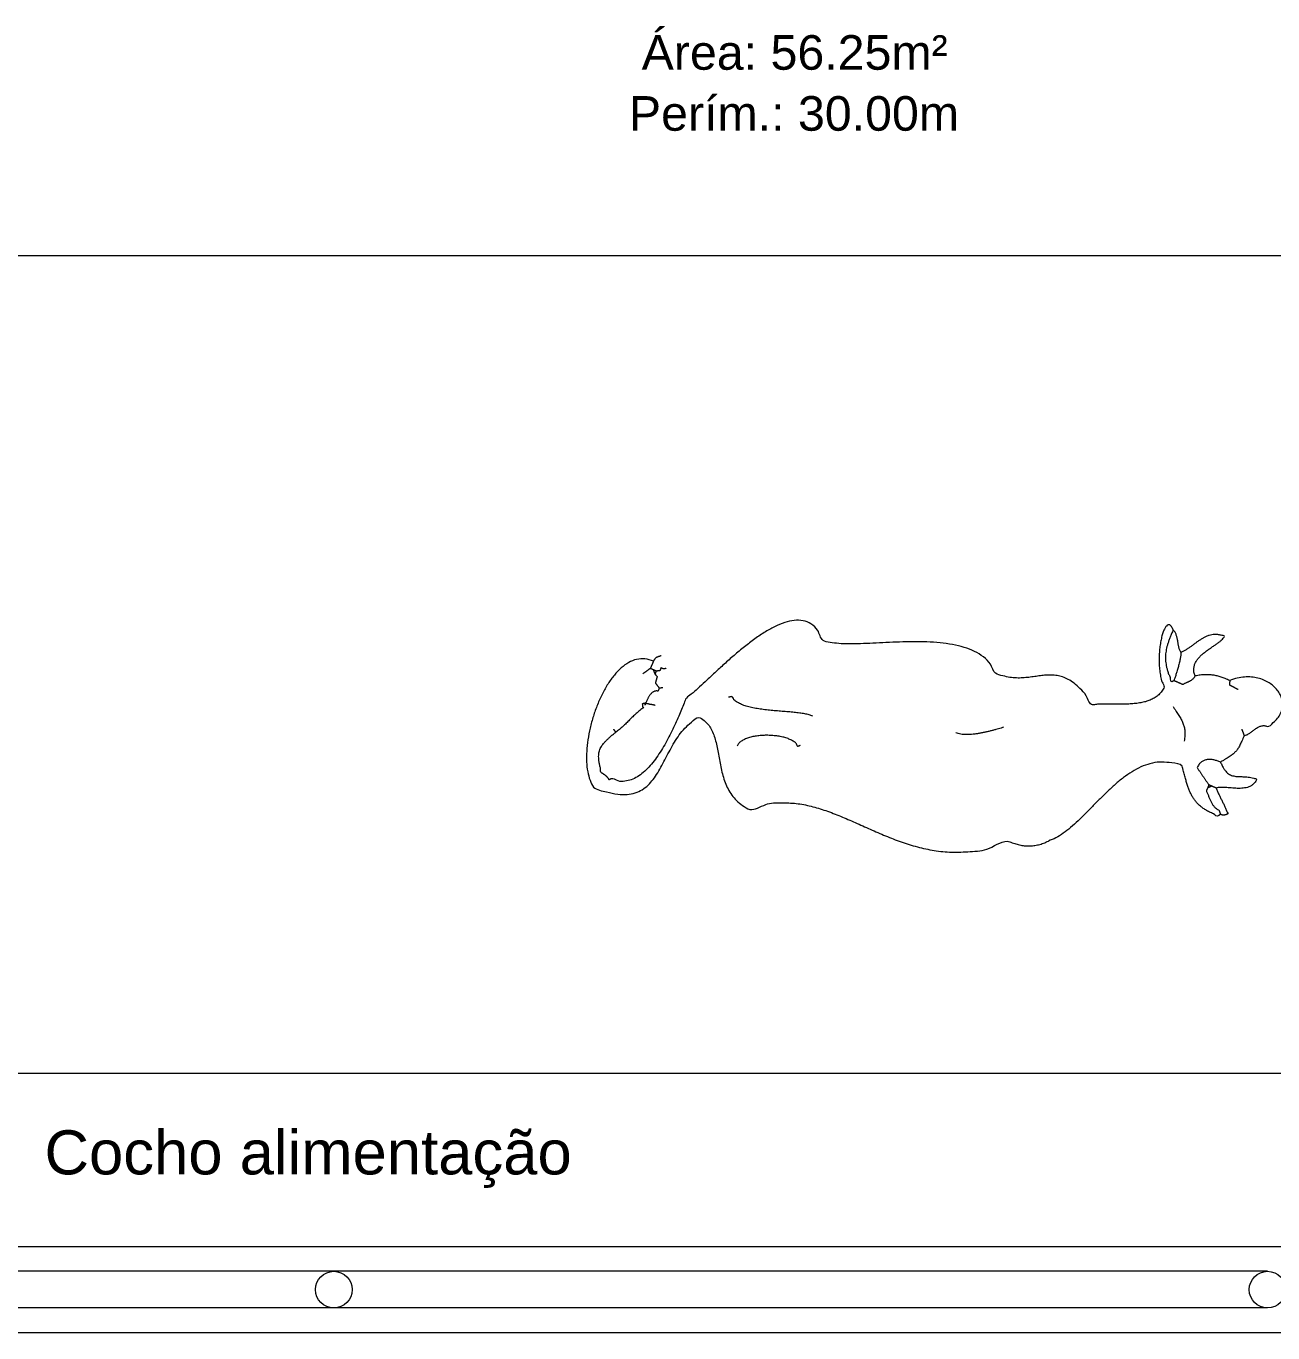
# Model space of a CAD drawing. Header units: metres. Extents: x 147 to 427, y -16 to 162.
# Drawn here: x 288.72 to 292.325, y 109.564 to 113.344 of the extents above; entities that cross this region are included whole.
import ezdxf

# ---------------------------------------------------------------- set-up
doc = ezdxf.new("R2010")
doc.units = ezdxf.units.M
doc.layers.add('1053_ARQ_BASE_MATADOURO_2_dwg', color=7, linetype='Continuous', lineweight=5, true_color=0x767676)
doc.layers.add('1053_ARQ_BASE_MATADOURO_dwg', color=7, linetype='Continuous', lineweight=5, true_color=0x767676)
doc.layers.add('A-COTAS', color=7, linetype='Continuous', lineweight=9)
doc.layers.add('A-PISO', color=7, linetype='Continuous', lineweight=5)
doc.styles.add('Arial_2', font='arial.ttf', dxfattribs={"height": 0.1275})
doc.styles.add('Arial_3', font='arial.ttf', dxfattribs={"height": 0.1})

# ---------------------------------------------------------------- blocks, each defined once
blk = doc.blocks.new('1053_ARQ_BASE_MATADOURO_dwg_arq geral tgov-4039641-TÉRREO 1_20 - Dependente 1')
at = {"layer": 'A-COTAS', "color": 253, "true_color": 0xaaaaaa}
blk.add_line((-12.3579, 29.4947), (5.2571, 29.4947), dxfattribs=at)
blk = doc.blocks.new('1053_ARQ_BASE_MATADOURO_dwg-3625622-TÉRREO 1_20 - Dependente 1')
blk.add_blockref('1053_ARQ_BASE_MATADOURO_dwg_arq geral tgov-4039641-TÉRREO 1_20 - Dependente 1', (130.2098, 83.186))
blk = doc.blocks.new('1053_ARQ_BASE_MATADOURO_2_dwg-3637054-TÉRREO 1_20 - Dependente 1')
at = {"layer": 'A-PISO', "color": 253, "true_color": 0xaaaaaa, "flags": 128}
for points in [[(124.0431, 76.6282), (124.0431, 77.1282), (119.2931, 77.1282)], [(118.3931, 76.6282), (124.0431, 76.6282), (124.0431, 76.3782), (118.6431, 76.3782)], [(123.9181, 76.5562), (118.5181, 76.5562), (113.4431, 76.5562)], [(123.9181, 76.4502), (118.5181, 76.4502), (113.4431, 76.4502)]]:
    blk.add_lwpolyline(points, dxfattribs=at)
at = {"layer": 'A-PISO', "color": 253, "true_color": 0xaaaaaa}
for centre in [(121.2181, 76.5032), (123.9181, 76.5032)]:
    blk.add_circle(centre, 0.053, dxfattribs=at)
for points, knots in [([(123.6451, 78.4115), (123.6437, 78.4147), (123.6414, 78.42), (123.6363, 78.4261), (123.6298, 78.4267), (123.6247, 78.4222), (123.6203, 78.4152), (123.6161, 78.4054), (123.6124, 78.3933), (123.6092, 78.3792), (123.6067, 78.3634), (123.605, 78.3466), (123.6042, 78.3291), (123.6045, 78.3113), (123.6058, 78.2937), (123.609, 78.2768), (123.6115, 78.2608), (123.6226, 78.2467), (123.612, 78.234), (123.604, 78.2238), (123.5933, 78.2157), (123.5815, 78.2093), (123.5685, 78.2046), (123.5547, 78.2011), (123.5401, 78.1988), (123.525, 78.1974), (123.5096, 78.1967), (123.4942, 78.1965), (123.4789, 78.1966), (123.464, 78.1968), (123.4498, 78.197), (123.4362, 78.1966), (123.4241, 78.1967), (123.404, 78.1906), (123.3964, 78.223), (123.3767, 78.2404), (123.3597, 78.2571), (123.3426, 78.2683), (123.326, 78.2758), (123.3096, 78.2798), (123.2933, 78.2812), (123.2772, 78.2807), (123.261, 78.2788), (123.2445, 78.2764), (123.2276, 78.2741), (123.21, 78.2724), (123.1917, 78.2721), (123.1722, 78.2736), (123.1526, 78.2788), (123.126, 78.2835), (123.1196, 78.3145), (123.0962, 78.334), (123.0705, 78.3505), (123.04, 78.3619), (123.0065, 78.3698), (122.9704, 78.3746), (122.9324, 78.3769), (122.8934, 78.3773), (122.854, 78.3764), (122.8151, 78.3747), (122.7774, 78.3729), (122.7417, 78.3713), (122.7089, 78.3708), (122.6792, 78.3714), (122.655, 78.3751), (122.6259, 78.379), (122.6212, 78.4111), (122.5988, 78.4295), (122.5748, 78.4397), (122.5482, 78.44), (122.5205, 78.4334), (122.4915, 78.4209), (122.4617, 78.4038), (122.4314, 78.383), (122.4013, 78.3597), (122.3718, 78.3349), (122.3435, 78.3096), (122.3169, 78.2851), (122.2928, 78.2622), (122.271, 78.2427), (122.2544, 78.2257), (122.2358, 78.2163), (122.2313, 78.198), (122.2232, 78.1811), (122.2151, 78.1613), (122.2057, 78.1403), (122.1954, 78.1183), (122.1841, 78.096), (122.1718, 78.0739), (122.1586, 78.0526), (122.1445, 78.0326), (122.1295, 78.0146), (122.1135, 77.999), (122.0966, 77.9866), (122.0786, 77.9774), (122.0595, 77.9736), (122.0394, 77.9714), (122.0263, 77.9832), (122.0195, 77.9804), (122.0191, 77.9802), (122.0187, 77.98), (122.0183, 77.9799), (122.0179, 77.9797), (122.0175, 77.9795), (122.0172, 77.9793), (122.0168, 77.9792), (122.0164, 77.979), (122.0161, 77.9789), (122.0157, 77.9787), (122.0154, 77.9785), (122.015, 77.9784), (122.0147, 77.9782), (122.0144, 77.9781), (122.0136, 77.9777), (122.0135, 77.9797), (122.0125, 77.9808), (122.0116, 77.9823), (122.0104, 77.9837), (122.0092, 77.9852), (122.0078, 77.9866), (122.0063, 77.988), (122.0048, 77.9894), (122.0032, 77.9907), (122.0016, 77.9919), (122, 77.9931), (121.9983, 77.9942), (121.9967, 77.9953), (121.9951, 77.9962), (121.9936, 77.997), (121.9886, 77.9989), (121.9902, 78.0097), (121.9866, 78.0192), (121.9852, 78.0289), (121.9841, 78.0374), (121.9837, 78.0452), (121.9841, 78.0524), (121.9852, 78.059), (121.9871, 78.0652), (121.9898, 78.0712), (121.9934, 78.077), (121.9978, 78.0828), (122.0031, 78.0887), (122.0093, 78.0949), (122.0164, 78.1015), (122.0245, 78.1086), (122.0302, 78.1135), (122.0332, 78.1161)], [0, 0, 0, 0, 0.010571, 0.017391, 0.022385, 0.028342, 0.036587, 0.047233, 0.060042, 0.074659, 0.090698, 0.107753, 0.125424, 0.143316, 0.161054, 0.178295, 0.194748, 0.21021, 0.224137, 0.237373, 0.250457, 0.263771, 0.277541, 0.291838, 0.306638, 0.321832, 0.337274, 0.352767, 0.368104, 0.383062, 0.397417, 0.410944, 0.423437, 0.434721, 0.46711, 0.494451, 0.517657, 0.537695, 0.55555, 0.572131, 0.588182, 0.6042, 0.620474, 0.637125, 0.654211, 0.671801, 0.690047, 0.709226, 0.729793, 0.752353, 0.782482, 0.8118, 0.842065, 0.874258, 0.908691, 0.945222, 0.983418, 1.02268, 1.062299, 1.101512, 1.139512, 1.175493, 1.208652, 1.238246, 1.263653, 1.284556, 1.317568, 1.344515, 1.369067, 1.39451, 1.422718, 1.454239, 1.488817, 1.525777, 1.564219, 1.60313, 1.641415, 1.677951, 1.711577, 1.741137, 1.765473, 1.783491, 1.799781, 1.81892, 1.840364, 1.863581, 1.88804, 1.913229, 1.938654, 1.96385, 1.988389, 2.01192, 2.034187, 2.055107, 2.074846, 2.093951, 2.113399, 2.134528, 2.134965, 2.135398, 2.135826, 2.13625, 2.136667, 2.13708, 2.137486, 2.137889, 2.138282, 2.138674, 2.139058, 2.139438, 2.139811, 2.140179, 2.140539, 2.140898, 2.142452, 2.144111, 2.145868, 2.147714, 2.149633, 2.151615, 2.153639, 2.155694, 2.157757, 2.159812, 2.16184, 2.163826, 2.165749, 2.167591, 2.169333, 2.170961, 2.182965, 2.193684, 2.203252, 2.211814, 2.219538, 2.226609, 2.233243, 2.239673, 2.246143, 2.252884, 2.260107, 2.267989, 2.276689, 2.286336, 2.297054, 2.308948, 2.308948, 2.308948, 2.308948]), ([(123.6451, 78.4115), (123.6436, 78.4079), (123.6406, 78.401), (123.6365, 78.3908), (123.6328, 78.3812), (123.6297, 78.372), (123.6271, 78.3631), (123.6251, 78.3545), (123.6237, 78.3461), (123.6229, 78.3377), (123.6227, 78.3293), (123.6232, 78.3207), (123.6243, 78.312), (123.6261, 78.3029), (123.6288, 78.2936), (123.6318, 78.2831), (123.6369, 78.2753), (123.6371, 78.2607), (123.6411, 78.2624), (123.6414, 78.2625), (123.6418, 78.2627), (123.6422, 78.2628), (123.6425, 78.263), (123.6429, 78.2631), (123.6433, 78.2633), (123.6437, 78.2634), (123.6441, 78.2636), (123.6445, 78.2637), (123.6449, 78.2639), (123.6453, 78.2641), (123.6457, 78.2642), (123.6461, 78.2644), (123.6465, 78.2645), (123.6468, 78.2647), (123.6469, 78.2647)], [0, 0, 0, 0, 0.0117195, 0.0226729, 0.032948, 0.042629, 0.0518187, 0.0606169, 0.0691427, 0.0775195, 0.0858853, 0.0943764, 0.1031379, 0.1123121, 0.1220337, 0.1324326, 0.1436315, 0.155747, 0.1561034, 0.1564727, 0.1568495, 0.1572393, 0.1576347, 0.1580393, 0.1584495, 0.158869, 0.1592904, 0.1597173, 0.1601479, 0.1605841, 0.1610222, 0.1614621, 0.161902, 0.1623475, 0.1623475, 0.1623475, 0.1623475]), ([(123.6675, 78.3466), (123.6668, 78.3479), (123.6653, 78.3506), (123.6636, 78.3547), (123.6622, 78.3589), (123.6611, 78.3631), (123.6602, 78.3674), (123.6595, 78.3716), (123.6588, 78.3759), (123.6582, 78.3802), (123.6575, 78.3844), (123.6566, 78.3886), (123.6556, 78.3927), (123.6543, 78.3967), (123.6527, 78.4007), (123.6507, 78.4045), (123.6482, 78.4082), (123.6462, 78.4104), (123.6451, 78.4115)], [0, 0, 0, 0, 0.00454523, 0.0089928, 0.01338563, 0.01775066, 0.02210137, 0.02644314, 0.03077251, 0.03508499, 0.03937227, 0.04363078, 0.04786344, 0.0520829, 0.05631649, 0.06060731, 0.06501681, 0.06962195, 0.06962195, 0.06962195, 0.06962195]), ([(123.7084, 78.2784), (123.7072, 78.2819), (123.7049, 78.2887), (123.7044, 78.2991), (123.7061, 78.3088), (123.7098, 78.3177), (123.7151, 78.326), (123.7217, 78.3336), (123.7292, 78.3408), (123.7374, 78.3476), (123.7461, 78.354), (123.7548, 78.36), (123.7633, 78.3658), (123.7714, 78.3714), (123.7787, 78.3767), (123.7852, 78.382), (123.7895, 78.3869), (123.7963, 78.3948), (123.7826, 78.3959), (123.7748, 78.3983), (123.7655, 78.3986), (123.757, 78.3977), (123.7488, 78.3956), (123.7409, 78.3926), (123.7332, 78.3888), (123.7257, 78.3844), (123.7184, 78.3795), (123.7112, 78.3744), (123.7041, 78.3691), (123.697, 78.3638), (123.6898, 78.3588), (123.6825, 78.3541), (123.6752, 78.3499), (123.67, 78.3477), (123.6675, 78.3466)], [0, 0, 0, 0, 0.011231, 0.0213345, 0.0308988, 0.0403986, 0.0501251, 0.0602117, 0.0706467, 0.0813397, 0.0921256, 0.1028194, 0.1132093, 0.1230803, 0.1322112, 0.1404225, 0.1475837, 0.1537046, 0.1639829, 0.1733994, 0.1822451, 0.1907688, 0.1991799, 0.2076115, 0.2161478, 0.2248129, 0.2336041, 0.2424777, 0.251381, 0.2602504, 0.2690294, 0.2776637, 0.286126, 0.2944156, 0.2944156, 0.2944156, 0.2944156]), ([(122.1425, 78.3212), (122.1343, 78.324), (122.1184, 78.3294), (122.0931, 78.3272), (122.0697, 78.3177), (122.0481, 78.3018), (122.0282, 78.2808), (122.01, 78.2554), (121.9939, 78.2266), (121.9798, 78.1951), (121.9681, 78.162), (121.9588, 78.128), (121.9523, 78.0942), (121.9488, 78.0613), (121.9483, 78.0304), (121.9511, 78.002), (121.9579, 77.9779), (121.9698, 77.9489), (122.0056, 77.9445), (122.0368, 77.9353), (122.0653, 77.9344), (122.0895, 77.9389), (122.11, 77.9485), (122.1273, 77.9623), (122.1421, 77.9792), (122.1551, 77.9985), (122.167, 78.0195), (122.1785, 78.0416), (122.1902, 78.0641), (122.2027, 78.0865), (122.2166, 78.1076), (122.2327, 78.1281), (122.2515, 78.1429), (122.2711, 78.1642), (122.289, 78.1494), (122.3009, 78.1385), (122.3101, 78.124), (122.317, 78.1079), (122.3224, 78.0902), (122.3266, 78.0713), (122.3302, 78.0515), (122.3338, 78.0311), (122.3378, 78.0105), (122.3428, 77.9901), (122.3491, 77.9702), (122.3575, 77.9511), (122.3683, 77.9333), (122.3823, 77.9169), (122.3999, 77.9037), (122.4278, 77.8838), (122.4657, 77.9112), (122.511, 77.9117), (122.5553, 77.9107), (122.5985, 77.902), (122.6411, 77.8891), (122.6836, 77.8726), (122.7261, 77.854), (122.7693, 77.8345), (122.8133, 77.8154), (122.8585, 77.7978), (122.9054, 77.7831), (122.9542, 77.7726), (123.0053, 77.7671), (123.0591, 77.7706), (123.1156, 77.7731), (123.1559, 77.8073), (123.1796, 77.7958), (123.1867, 77.7934), (123.1937, 77.7912), (123.2007, 77.7894), (123.2076, 77.788), (123.2145, 77.7871), (123.2214, 77.7865), (123.2283, 77.7864), (123.2352, 77.7867), (123.2421, 77.7874), (123.249, 77.7885), (123.256, 77.7901), (123.263, 77.7921), (123.2702, 77.7946), (123.2774, 77.7975), (123.2821, 77.7997), (123.2845, 77.8008)], [0, 0, 0, 0, 0.025699, 0.049728, 0.07429, 0.10075, 0.129617, 0.160848, 0.194061, 0.228689, 0.264061, 0.299459, 0.334136, 0.367371, 0.398482, 0.426901, 0.452272, 0.474673, 0.514601, 0.547499, 0.57497, 0.598786, 0.62075, 0.642358, 0.664566, 0.687782, 0.71202, 0.737049, 0.762543, 0.788164, 0.813673, 0.839001, 0.86438, 0.890422, 0.90764, 0.924078, 0.940734, 0.958191, 0.97666, 0.996106, 1.016342, 1.037112, 1.05814, 1.079183, 1.100079, 1.120793, 1.141489, 1.162566, 1.184704, 1.208798, 1.256755, 1.301685, 1.345355, 1.389026, 1.433445, 1.478912, 1.525429, 1.572822, 1.62087, 1.669398, 1.71839, 1.768076, 1.819015, 1.87216, 1.928838, 1.990677, 1.998433, 2.005974, 2.013321, 2.020506, 2.027557, 2.034511, 2.041399, 2.048262, 2.055135, 2.062058, 2.069072, 2.076212, 2.083517, 2.091025, 2.098768, 2.106779, 2.106779, 2.106779, 2.106779]), ([(122.1425, 78.3212), (122.1423, 78.3208), (122.1419, 78.3199), (122.1413, 78.3185), (122.1407, 78.3171), (122.1401, 78.3158), (122.1395, 78.3144), (122.1389, 78.3131), (122.1384, 78.3118), (122.1378, 78.3104), (122.1372, 78.3091), (122.1366, 78.3078), (122.1361, 78.3064), (122.1355, 78.3051), (122.1349, 78.3038), (122.1343, 78.3025), (122.1338, 78.3012), (122.1334, 78.3003), (122.1332, 78.2998)], [0, 0, 0, 0, 0.00149625, 0.00298463, 0.00446644, 0.005943, 0.00741169, 0.00887644, 0.01033594, 0.01179281, 0.01324312, 0.01469081, 0.01613456, 0.01757831, 0.01901681, 0.02045794, 0.02189512, 0.02333625, 0.02333625, 0.02333625, 0.02333625]), ([(122.1645, 78.3368), (122.1638, 78.3365), (122.1625, 78.336), (122.1606, 78.3353), (122.1588, 78.3347), (122.1571, 78.3341), (122.1555, 78.3335), (122.154, 78.3329), (122.1525, 78.3322), (122.1511, 78.3315), (122.1499, 78.3308), (122.1486, 78.3299), (122.1475, 78.3289), (122.1463, 78.3277), (122.1453, 78.3264), (122.1443, 78.3249), (122.1433, 78.3231), (122.1428, 78.3219), (122.1425, 78.3212)], [0, 0, 0, 0, 0.00214026, 0.00415857, 0.0060632, 0.00786836, 0.00958192, 0.01122185, 0.01279754, 0.01433271, 0.01583711, 0.01734321, 0.01887301, 0.02046357, 0.02214113, 0.02394277, 0.02590018, 0.02804716, 0.02804716, 0.02804716, 0.02804716]), ([(123.6675, 78.3466), (123.6675, 78.3455), (123.6676, 78.3429), (123.6672, 78.3389), (123.6666, 78.3342), (123.6657, 78.3291), (123.6646, 78.3236), (123.6633, 78.3178), (123.6618, 78.3118), (123.6602, 78.3057), (123.6586, 78.2996), (123.6568, 78.2936), (123.6551, 78.2878), (123.6533, 78.2823), (123.6516, 78.2771), (123.65, 78.2725), (123.6484, 78.2684), (123.6474, 78.2659), (123.6469, 78.2647)], [0, 0, 0, 0, 0.0034375, 0.00755779, 0.01228002, 0.01751275, 0.02316588, 0.02913778, 0.03533449, 0.04165586, 0.04800577, 0.05427946, 0.06038067, 0.06620786, 0.07166462, 0.07664712, 0.08105968, 0.08479972, 0.08479972, 0.08479972, 0.08479972]), ([(122.1332, 78.2998), (122.1327, 78.2995), (122.1318, 78.2989), (122.1304, 78.2979), (122.1291, 78.2969), (122.1277, 78.296), (122.1263, 78.295), (122.1249, 78.294), (122.1236, 78.293), (122.1222, 78.2921), (122.1208, 78.2911), (122.1194, 78.2901), (122.1181, 78.2892), (122.1167, 78.2882), (122.1153, 78.2872), (122.1139, 78.2862), (122.1126, 78.2853), (122.1117, 78.2846), (122.1112, 78.2843)], [0, 0, 0, 0, 0.00168214, 0.00336428, 0.00504643, 0.00673062, 0.00841276, 0.0100949, 0.01177704, 0.0134646, 0.01514674, 0.01682888, 0.01851102, 0.02019522, 0.02187736, 0.0235595, 0.02524164, 0.0269292, 0.0269292, 0.0269292, 0.0269292]), ([(122.1418, 78.2961), (122.1416, 78.2962), (122.1412, 78.2964), (122.1406, 78.2966), (122.1401, 78.2969), (122.1395, 78.2971), (122.139, 78.2973), (122.1384, 78.2976), (122.1379, 78.2978), (122.1374, 78.298), (122.1368, 78.2983), (122.1363, 78.2985), (122.1358, 78.2987), (122.1353, 78.2989), (122.1347, 78.2992), (122.1342, 78.2994), (122.1337, 78.2996), (122.1334, 78.2998), (122.1332, 78.2998)], [0, 0, 0, 0, 0.0006195, 0.00123375, 0.001840125, 0.002442562, 0.003035812, 0.003625125, 0.0042105, 0.004791937, 0.0053655, 0.005939063, 0.006507375, 0.007077, 0.007641375, 0.008207062, 0.008770125, 0.0093345, 0.0093345, 0.0093345, 0.0093345]), ([(122.1503, 78.2924), (122.1501, 78.2925), (122.1498, 78.2927), (122.1492, 78.2929), (122.1486, 78.2931), (122.1481, 78.2934), (122.1475, 78.2936), (122.147, 78.2939), (122.1465, 78.2941), (122.1459, 78.2943), (122.1454, 78.2945), (122.1449, 78.2948), (122.1443, 78.295), (122.1438, 78.2952), (122.1433, 78.2954), (122.1428, 78.2957), (122.1423, 78.2959), (122.1419, 78.296), (122.1418, 78.2961)], [0, 0, 0, 0, 0.0006195, 0.00123375, 0.001840125, 0.002442562, 0.003035812, 0.003625125, 0.0042105, 0.004791937, 0.0053655, 0.005939063, 0.006507375, 0.007077, 0.007641375, 0.008207062, 0.008770125, 0.0093345, 0.0093345, 0.0093345, 0.0093345]), ([(122.1418, 78.2961), (122.1418, 78.2959), (122.142, 78.2953), (122.1423, 78.2945), (122.1426, 78.2938), (122.1429, 78.293), (122.1431, 78.2922), (122.1434, 78.2914), (122.1437, 78.2907), (122.144, 78.2899), (122.1443, 78.2892), (122.1446, 78.2884), (122.1449, 78.2876), (122.1453, 78.2869), (122.1456, 78.2861), (122.1459, 78.2854), (122.1463, 78.2846), (122.1465, 78.2841), (122.1466, 78.2838)], [0, 0, 0, 0, 0.00083803, 0.00167131, 0.00250058, 0.00332608, 0.00414852, 0.00496722, 0.00578676, 0.00660349, 0.00742021, 0.00823975, 0.00905845, 0.00988089, 0.01070639, 0.01153567, 0.01236894, 0.01320697, 0.01320697, 0.01320697, 0.01320697]), ([(122.1503, 78.2924), (122.1502, 78.2922), (122.1501, 78.2918), (122.1498, 78.2913), (122.1496, 78.2907), (122.1494, 78.2902), (122.1491, 78.2896), (122.1489, 78.2891), (122.1486, 78.2885), (122.1484, 78.288), (122.1482, 78.2875), (122.148, 78.287), (122.1477, 78.2864), (122.1475, 78.2859), (122.1473, 78.2854), (122.1471, 78.2849), (122.1468, 78.2844), (122.1467, 78.284), (122.1466, 78.2838)], [0, 0, 0, 0, 0.000619501, 0.00123375, 0.001840125, 0.002442563, 0.003035813, 0.003625125, 0.004210501, 0.004791938, 0.0053655, 0.005939063, 0.006507376, 0.007077, 0.007641376, 0.008207062, 0.008770125, 0.0093345, 0.0093345, 0.0093345, 0.0093345]), ([(122.1466, 78.2838), (122.1467, 78.2837), (122.147, 78.2833), (122.1474, 78.2828), (122.1478, 78.2823), (122.1482, 78.2819), (122.1486, 78.2814), (122.149, 78.2809), (122.1494, 78.2804), (122.1498, 78.28), (122.1502, 78.2795), (122.1507, 78.279), (122.1511, 78.2786), (122.1515, 78.2781), (122.1519, 78.2777), (122.1523, 78.2772), (122.1527, 78.2767), (122.1534, 78.2762), (122.1527, 78.2751), (122.1525, 78.274), (122.1521, 78.2729), (122.1517, 78.2717), (122.1514, 78.2706), (122.151, 78.2695), (122.1507, 78.2683), (122.1503, 78.2672), (122.15, 78.2661), (122.1497, 78.2649), (122.1494, 78.2638), (122.149, 78.2627), (122.1487, 78.2616), (122.1484, 78.2605), (122.1482, 78.2594), (122.1476, 78.2582), (122.1486, 78.2573), (122.1492, 78.2563), (122.1499, 78.2554), (122.1506, 78.2544), (122.1513, 78.2535), (122.1519, 78.2525), (122.1526, 78.2516), (122.1533, 78.2506), (122.154, 78.2497), (122.1548, 78.2488), (122.1555, 78.2478), (122.1562, 78.2469), (122.1569, 78.246), (122.1577, 78.245), (122.1584, 78.2441), (122.1589, 78.2435), (122.1591, 78.2432)], [0, 0, 0, 0, 0.00064138, 0.00127964, 0.00191545, 0.00254823, 0.00317805, 0.00380553, 0.00443071, 0.00505121, 0.00567245, 0.00629314, 0.00691219, 0.00753069, 0.00814757, 0.00876445, 0.00938027, 0.00999356, 0.01118543, 0.0123799, 0.01357191, 0.01476377, 0.01595244, 0.01714096, 0.01832616, 0.01951005, 0.02068707, 0.0218618, 0.023032, 0.02420011, 0.02536021, 0.02651586, 0.02766622, 0.0288107, 0.02998827, 0.03116196, 0.03233379, 0.03350247, 0.03467096, 0.03583746, 0.03700537, 0.03817359, 0.03934249, 0.04051482, 0.04168918, 0.04286762, 0.04405045, 0.04523851, 0.04643111, 0.04762896, 0.04762896, 0.04762896, 0.04762896]), ([(122.1789, 78.3004), (122.1785, 78.3002), (122.1778, 78.3), (122.1768, 78.2996), (122.176, 78.2993), (122.1752, 78.299), (122.1745, 78.2989), (122.1738, 78.2987), (122.1731, 78.2987), (122.1724, 78.2987), (122.1717, 78.2988), (122.1709, 78.299), (122.1701, 78.2993), (122.1692, 78.2996), (122.1681, 78.3), (122.1669, 78.3005), (122.1657, 78.3008), (122.1642, 78.3022), (122.1639, 78.3011), (122.1637, 78.3006), (122.1634, 78.3), (122.1632, 78.2994), (122.1629, 78.2989), (122.1627, 78.2984), (122.1625, 78.2978), (122.1622, 78.2973), (122.162, 78.2968), (122.1618, 78.2962), (122.1616, 78.2957), (122.1613, 78.2952), (122.1611, 78.2947), (122.1609, 78.2941), (122.1606, 78.2937), (122.1605, 78.293), (122.1598, 78.2931), (122.1592, 78.293), (122.1585, 78.2929), (122.1579, 78.2929), (122.1572, 78.2928), (122.1566, 78.2928), (122.156, 78.2927), (122.1553, 78.2926), (122.1547, 78.2926), (122.1541, 78.2926), (122.1534, 78.2925), (122.1528, 78.2925), (122.1522, 78.2925), (122.1516, 78.2924), (122.1509, 78.2924), (122.1505, 78.2924), (122.1503, 78.2924)], [0, 0, 0, 0, 0.00116195, 0.00219032, 0.00310128, 0.00392015, 0.00466254, 0.00535935, 0.00603265, 0.0067134, 0.00742446, 0.00820211, 0.00906542, 0.01004318, 0.01115435, 0.01242373, 0.01386882, 0.01551469, 0.01613419, 0.01674844, 0.01735482, 0.01795725, 0.0185505, 0.01913982, 0.01972519, 0.02030663, 0.02088019, 0.02145375, 0.02202207, 0.02259169, 0.02315607, 0.02372175, 0.02428482, 0.02484919, 0.02548902, 0.02613229, 0.02677493, 0.0274182, 0.02805958, 0.02870033, 0.02933921, 0.02997747, 0.03060857, 0.03124256, 0.03187415, 0.03250338, 0.03312971, 0.03375319, 0.03437333, 0.03499183, 0.03499183, 0.03499183, 0.03499183]), ([(123.7084, 78.2784), (123.708, 78.2775), (123.7072, 78.2758), (123.7057, 78.2735), (123.704, 78.2713), (123.7021, 78.2694), (123.7001, 78.2676), (123.6979, 78.266), (123.6956, 78.2645), (123.6932, 78.2631), (123.6908, 78.2619), (123.6882, 78.2606), (123.6856, 78.2595), (123.683, 78.2583), (123.6804, 78.2572), (123.6778, 78.256), (123.6752, 78.2551), (123.6729, 78.253), (123.671, 78.2544), (123.6694, 78.2549), (123.6678, 78.2557), (123.6662, 78.2564), (123.6646, 78.2571), (123.663, 78.2577), (123.6614, 78.2584), (123.6598, 78.2591), (123.6581, 78.2598), (123.6565, 78.2605), (123.6549, 78.2612), (123.6533, 78.2619), (123.6517, 78.2626), (123.6501, 78.2633), (123.6485, 78.264), (123.6474, 78.2645), (123.6469, 78.2647)], [0, 0, 0, 0, 0.00287585, 0.0056514, 0.00836777, 0.01105314, 0.01373904, 0.01643754, 0.01916298, 0.02191665, 0.02470851, 0.02752614, 0.03036956, 0.03322814, 0.03609938, 0.03896841, 0.04183289, 0.04467968, 0.04643187, 0.04818012, 0.0499323, 0.05168055, 0.05343274, 0.05518099, 0.05693318, 0.05868143, 0.06043362, 0.06218186, 0.06393405, 0.0656823, 0.06743449, 0.06918274, 0.07093493, 0.07268318, 0.07268318, 0.07268318, 0.07268318]), ([(123.8087, 78.2651), (123.8065, 78.266), (123.8022, 78.2679), (123.7959, 78.2705), (123.7898, 78.2728), (123.7839, 78.2749), (123.7781, 78.2767), (123.7725, 78.2783), (123.7668, 78.2796), (123.7612, 78.2806), (123.7554, 78.2813), (123.7495, 78.2818), (123.7435, 78.2819), (123.7371, 78.2818), (123.7305, 78.2814), (123.7235, 78.2807), (123.7161, 78.2797), (123.711, 78.2788), (123.7084, 78.2784)], [0, 0, 0, 0, 0.0072307, 0.0140717, 0.0205824, 0.0268134, 0.0328275, 0.0386801, 0.0444359, 0.0501615, 0.0559287, 0.0618015, 0.0678547, 0.0741541, 0.0807752, 0.0877785, 0.0952361, 0.1032069, 0.1032069, 0.1032069, 0.1032069]), ([(122.1591, 78.2432), (122.1591, 78.243), (122.1589, 78.2426), (122.1586, 78.242), (122.1584, 78.2415), (122.1582, 78.2409), (122.1579, 78.2404), (122.1577, 78.2398), (122.1575, 78.2393), (122.1572, 78.2388), (122.157, 78.2382), (122.1568, 78.2377), (122.1565, 78.2372), (122.1563, 78.2367), (122.1561, 78.2362), (122.1559, 78.2356), (122.1556, 78.2351), (122.1551, 78.2336), (122.1517, 78.2355), (122.1487, 78.2347), (122.1455, 78.2341), (122.1427, 78.2328), (122.14, 78.2312), (122.1375, 78.2292), (122.1351, 78.2269), (122.133, 78.2243), (122.1309, 78.2215), (122.1291, 78.2185), (122.1273, 78.2155), (122.1257, 78.2123), (122.1241, 78.2091), (122.1227, 78.206), (122.1213, 78.2029), (122.1204, 78.2008), (122.12, 78.1998)], [0, 0, 0, 0, 0.0006195, 0.00123375, 0.00184012, 0.00244256, 0.00303581, 0.00362513, 0.0042105, 0.00479194, 0.0053655, 0.00593906, 0.00650738, 0.007077, 0.00764138, 0.00820706, 0.00877013, 0.0093345, 0.01284917, 0.01613899, 0.01929714, 0.02240964, 0.02553667, 0.02872698, 0.03199974, 0.03536451, 0.03880992, 0.04232234, 0.04587616, 0.04944634, 0.05299456, 0.05648787, 0.05988732, 0.06315676, 0.06315676, 0.06315676, 0.06315676]), ([(122.1696, 78.2437), (122.1693, 78.2437), (122.1689, 78.2437), (122.1682, 78.2437), (122.1675, 78.2436), (122.1668, 78.2436), (122.1662, 78.2435), (122.1655, 78.2435), (122.1648, 78.2434), (122.1642, 78.2434), (122.1635, 78.2434), (122.1629, 78.2433), (122.1623, 78.2433), (122.1616, 78.2432), (122.161, 78.2432), (122.1604, 78.2432), (122.1598, 78.2432), (122.1593, 78.2432), (122.1591, 78.2432)], [0, 0, 0, 0, 0.00069321, 0.00138173, 0.00206264, 0.00274065, 0.00340868, 0.00407262, 0.00473125, 0.00538577, 0.0060297, 0.00667303, 0.0073093, 0.00794441, 0.00857192, 0.00919778, 0.00981792, 0.01043761, 0.01043761, 0.01043761, 0.01043761]), ([(123.8087, 78.2651), (123.8087, 78.2648), (123.8087, 78.2643), (123.8086, 78.2635), (123.8086, 78.2627), (123.8085, 78.2619), (123.8085, 78.2611), (123.8084, 78.2603), (123.8084, 78.2595), (123.8084, 78.2587), (123.8084, 78.2579), (123.8084, 78.2571), (123.8084, 78.2563), (123.8084, 78.2556), (123.8084, 78.2548), (123.8084, 78.254), (123.8084, 78.2533), (123.8082, 78.2521), (123.81, 78.2517), (123.8113, 78.2508), (123.8129, 78.25), (123.8144, 78.2491), (123.8159, 78.2483), (123.8174, 78.2475), (123.8189, 78.2467), (123.8205, 78.2459), (123.822, 78.245), (123.8235, 78.2442), (123.8251, 78.2434), (123.8266, 78.2426), (123.8282, 78.2418), (123.8297, 78.241), (123.8313, 78.2402), (123.8323, 78.2396), (123.8328, 78.2393)], [0, 0, 0, 0, 0.00079316, 0.00158557, 0.00238096, 0.00317701, 0.0039732, 0.00476927, 0.00556433, 0.00635692, 0.0071488, 0.0079361, 0.00872198, 0.00950217, 0.01027926, 0.01104966, 0.01181526, 0.01257291, 0.01427221, 0.0159811, 0.01769456, 0.01941496, 0.02113904, 0.02287026, 0.02460387, 0.02634336, 0.02808416, 0.02982977, 0.03157781, 0.03332816, 0.03507983, 0.03683392, 0.03858671, 0.04034323, 0.04034323, 0.04034323, 0.04034323]), ([(123.8505, 78.1056), (123.8519, 78.106), (123.8547, 78.1066), (123.8588, 78.1084), (123.8628, 78.1105), (123.8667, 78.1131), (123.8707, 78.1159), (123.8746, 78.1189), (123.8785, 78.1218), (123.8824, 78.1247), (123.8864, 78.1275), (123.8905, 78.1299), (123.8947, 78.132), (123.899, 78.1335), (123.9034, 78.1345), (123.908, 78.1346), (123.9128, 78.1341), (123.9224, 78.1291), (123.9341, 78.1442), (123.9473, 78.1546), (123.9562, 78.1687), (123.9611, 78.1828), (123.9623, 78.1973), (123.96, 78.2114), (123.9546, 78.225), (123.9463, 78.2376), (123.9355, 78.249), (123.9223, 78.2589), (123.9071, 78.2668), (123.89, 78.2725), (123.8712, 78.2755), (123.8511, 78.2756), (123.8299, 78.2724), (123.816, 78.2676), (123.8087, 78.2651)], [0, 0, 0, 0, 0.0043035, 0.008717, 0.0132734, 0.0179821, 0.0228081, 0.0277167, 0.0326558, 0.0375776, 0.0424287, 0.0471823, 0.0518194, 0.0563579, 0.0608465, 0.0653953, 0.0701541, 0.0753188, 0.0957175, 0.1135074, 0.1293936, 0.1440861, 0.1582275, 0.1723348, 0.1867646, 0.2017346, 0.21736, 0.2336971, 0.2507931, 0.2687054, 0.287546, 0.3074743, 0.3287353, 0.3516369, 0.3516369, 0.3516369, 0.3516369]), ([(122.6032, 78.1619), (122.5996, 78.1632), (122.592, 78.1661), (122.5792, 78.1688), (122.5647, 78.1711), (122.5489, 78.1729), (122.532, 78.1745), (122.5143, 78.1759), (122.4962, 78.1774), (122.4781, 78.1791), (122.4601, 78.1811), (122.4427, 78.1836), (122.4262, 78.1867), (122.4109, 78.1907), (122.397, 78.1954), (122.3852, 78.2022), (122.3741, 78.2071), (122.3715, 78.2194), (122.3674, 78.2183), (122.3668, 78.2182), (122.3663, 78.2181), (122.3658, 78.218), (122.3653, 78.2179), (122.3647, 78.2178), (122.3642, 78.2177), (122.3637, 78.2176), (122.3632, 78.2175), (122.3627, 78.2174), (122.3621, 78.2173), (122.3616, 78.2172), (122.3611, 78.2172), (122.3606, 78.2171), (122.3601, 78.217), (122.3598, 78.217), (122.3596, 78.217)], [0, 0, 0, 0, 0.0113432, 0.0244627, 0.0391702, 0.0552099, 0.0722892, 0.0901066, 0.1083461, 0.1266969, 0.1448451, 0.1625035, 0.1793911, 0.1952726, 0.2099632, 0.2233896, 0.2356395, 0.2470831, 0.2476195, 0.248156, 0.2486917, 0.2492281, 0.2497623, 0.2502957, 0.2508269, 0.2513606, 0.2518866, 0.2524119, 0.2529343, 0.2534538, 0.2539698, 0.2544824, 0.2549909, 0.2555007, 0.2555007, 0.2555007, 0.2555007]), ([(122.1144, 78.187), (122.1125, 78.1856), (122.1086, 78.183), (122.103, 78.1787), (122.0976, 78.1743), (122.0924, 78.1698), (122.0874, 78.1652), (122.0825, 78.1604), (122.0777, 78.1557), (122.073, 78.1509), (122.0683, 78.1462), (122.0636, 78.1415), (122.0588, 78.1369), (122.054, 78.1324), (122.0491, 78.128), (122.044, 78.1238), (122.0387, 78.1198), (122.035, 78.1173), (122.0332, 78.1161)], [0, 0, 0, 0, 0.0071171, 0.014136, 0.021075, 0.0279528, 0.0347765, 0.0415599, 0.048304, 0.0550163, 0.0616938, 0.0683465, 0.074972, 0.0815793, 0.0881712, 0.0947661, 0.1013758, 0.1080243, 0.1080243, 0.1080243, 0.1080243]), ([(122.12, 78.1998), (122.1198, 78.1998), (122.1194, 78.1997), (122.1188, 78.1995), (122.1182, 78.1994), (122.1176, 78.1992), (122.117, 78.1991), (122.1164, 78.1989), (122.1157, 78.1988), (122.1151, 78.1987), (122.1145, 78.1985), (122.1139, 78.1984), (122.1133, 78.1982), (122.1127, 78.1981), (122.1121, 78.1979), (122.1115, 78.1978), (122.1109, 78.1976), (122.1098, 78.1976), (122.1104, 78.1959), (122.1102, 78.1947), (122.1103, 78.1935), (122.1103, 78.1925), (122.1103, 78.1916), (122.1104, 78.1909), (122.1105, 78.1902), (122.1107, 78.1897), (122.1109, 78.1892), (122.1112, 78.1888), (122.1115, 78.1885), (122.112, 78.1882), (122.1125, 78.1879), (122.113, 78.1876), (122.1137, 78.1873), (122.1142, 78.1871), (122.1144, 78.187)], [0, 0, 0, 0, 0.00062449, 0.00124898, 0.00187346, 0.00250032, 0.00312481, 0.00374929, 0.00437378, 0.00500064, 0.00562512, 0.00624961, 0.0068741, 0.00750096, 0.00812544, 0.00874993, 0.00937442, 0.01000127, 0.0115267, 0.01286528, 0.01403136, 0.01504146, 0.01591019, 0.01665694, 0.01729952, 0.01786156, 0.01836909, 0.01884967, 0.01933421, 0.01984992, 0.0204202, 0.02105921, 0.02178514, 0.02260545, 0.02260545, 0.02260545, 0.02260545]), ([(122.1177, 78.1946), (122.1177, 78.1946), (122.1178, 78.1947), (122.1178, 78.1947), (122.1178, 78.1948), (122.1179, 78.1949), (122.1179, 78.195), (122.118, 78.1951), (122.1181, 78.1953), (122.1181, 78.1955), (122.1181, 78.1955)], [0.001000124, 0.001000124, 0.001000124, 0.001000124, 0.001015873, 0.001063123, 0.001141874, 0.001250811, 0.001392561, 0.001563185, 0.001767936, 0.002000247, 0.002000247, 0.002000247, 0.002000247]), ([(122.1181, 78.1955), (122.1181, 78.1955), (122.1181, 78.1953), (122.118, 78.1951), (122.1179, 78.195), (122.1179, 78.1949), (122.1178, 78.1948), (122.1178, 78.1947), (122.1178, 78.1947), (122.1177, 78.1946), (122.1177, 78.1946)], [0, 0, 0, 0, 0.000232312, 0.000437062, 0.000607686, 0.000749436, 0.000858374, 0.000937124, 0.000984374, 0.001000124, 0.001000124, 0.001000124, 0.001000124]), ([(122.1181, 78.1955), (122.1182, 78.1956), (122.1182, 78.1958), (122.1184, 78.196), (122.1185, 78.1963), (122.1186, 78.1965), (122.1187, 78.1968), (122.1188, 78.197), (122.1189, 78.1973), (122.119, 78.1976), (122.1191, 78.1978), (122.1193, 78.1981), (122.1194, 78.1984), (122.1195, 78.1987), (122.1196, 78.199), (122.1198, 78.1992), (122.1199, 78.1995), (122.12, 78.1997), (122.12, 78.1998)], [0, 0, 0, 0, 0.000255939, 0.000515813, 0.000783563, 0.001057877, 0.001338751, 0.001624876, 0.00191625, 0.002208938, 0.002509501, 0.002811376, 0.003117189, 0.003424314, 0.003735376, 0.004045127, 0.004356189, 0.004667251, 0.004667251, 0.004667251, 0.004667251]), ([(122.12, 78.1998), (122.12, 78.1997), (122.1199, 78.1995), (122.1198, 78.1992), (122.1196, 78.199), (122.1195, 78.1987), (122.1194, 78.1984), (122.1193, 78.1981), (122.1191, 78.1978), (122.119, 78.1976), (122.1189, 78.1973), (122.1188, 78.197), (122.1187, 78.1968), (122.1186, 78.1965), (122.1185, 78.1963), (122.1184, 78.196), (122.1182, 78.1958), (122.1182, 78.1956), (122.1181, 78.1955)], [0, 0, 0, 0, 0.000311062, 0.000622124, 0.000931875, 0.001242937, 0.001550062, 0.001855874, 0.00215775, 0.002458312, 0.002751, 0.003042375, 0.003328499, 0.003609374, 0.003883687, 0.004151438, 0.004411312, 0.004667251, 0.004667251, 0.004667251, 0.004667251]), ([(122.1474, 78.1927), (122.1469, 78.1929), (122.1459, 78.1933), (122.1443, 78.1938), (122.1428, 78.1942), (122.1413, 78.1946), (122.1399, 78.1949), (122.1384, 78.1951), (122.1369, 78.1953), (122.1353, 78.1955), (122.1337, 78.1958), (122.132, 78.1961), (122.1303, 78.1964), (122.1285, 78.1969), (122.1265, 78.1974), (122.1245, 78.1981), (122.1223, 78.1989), (122.1208, 78.1995), (122.12, 78.1998)], [0, 0, 0, 0, 0.00169772, 0.00331404, 0.00486952, 0.00639013, 0.00789061, 0.00939662, 0.0109203, 0.01248356, 0.0140953, 0.01577935, 0.01755012, 0.01942984, 0.02143357, 0.02358884, 0.02591343, 0.02843524, 0.02843524, 0.02843524, 0.02843524]), ([(123.6449, 78.1896), (123.6464, 78.1872), (123.6494, 78.1826), (123.6539, 78.1759), (123.658, 78.1696), (123.6618, 78.1637), (123.6652, 78.158), (123.6684, 78.1526), (123.6711, 78.1472), (123.6735, 78.1418), (123.6755, 78.1363), (123.6771, 78.1307), (123.6783, 78.1249), (123.679, 78.1188), (123.6793, 78.1123), (123.6791, 78.1053), (123.6784, 78.0978), (123.6776, 78.0926), (123.6772, 78.0899)], [0, 0, 0, 0, 0.008568, 0.0165618, 0.0240385, 0.0310602, 0.0376856, 0.0439819, 0.050021, 0.0558813, 0.061653, 0.0674354, 0.0733355, 0.0794663, 0.0859445, 0.0928831, 0.1003934, 0.1085838, 0.1085838, 0.1085838, 0.1085838]), ([(123.1545, 78.1297), (123.1523, 78.129), (123.1476, 78.1276), (123.1402, 78.1255), (123.1322, 78.1232), (123.1236, 78.1209), (123.1146, 78.1186), (123.1053, 78.1163), (123.0958, 78.1142), (123.0861, 78.1124), (123.0765, 78.1108), (123.0669, 78.1096), (123.0575, 78.1088), (123.0483, 78.1085), (123.0396, 78.1087), (123.0313, 78.1097), (123.0236, 78.1112), (123.0189, 78.113), (123.0165, 78.1139)], [0, 0, 0, 0, 0.006991, 0.0147354, 0.0231225, 0.0320282, 0.0413461, 0.0509557, 0.0607474, 0.0706087, 0.0804411, 0.0901357, 0.0996013, 0.1087491, 0.1175116, 0.1258292, 0.1336777, 0.1410678, 0.1410678, 0.1410678, 0.1410678]), ([(122.0268, 78.1239), (122.0269, 78.1238), (122.0272, 78.1234), (122.0276, 78.1229), (122.028, 78.1224), (122.0284, 78.1219), (122.0288, 78.1214), (122.0292, 78.1209), (122.0296, 78.1204), (122.0299, 78.1199), (122.0304, 78.1194), (122.0308, 78.1189), (122.0312, 78.1184), (122.0316, 78.1179), (122.032, 78.1175), (122.0324, 78.117), (122.0328, 78.1165), (122.0331, 78.1162), (122.0332, 78.1161)], [0, 0, 0, 0, 0.00064327, 0.00128654, 0.00192918, 0.00257246, 0.00321383, 0.00385458, 0.00449346, 0.00512825, 0.00576284, 0.00639683, 0.00702842, 0.00765765, 0.00828398, 0.00890746, 0.0095276, 0.01014252, 0.01014252, 0.01014252, 0.01014252]), ([(122.5663, 78.0769), (122.5662, 78.0768), (122.5659, 78.0767), (122.5655, 78.0765), (122.5651, 78.0764), (122.5647, 78.0762), (122.5643, 78.0761), (122.5639, 78.0759), (122.5635, 78.0757), (122.5631, 78.0756), (122.5627, 78.0754), (122.5623, 78.0753), (122.5619, 78.0751), (122.5616, 78.075), (122.5612, 78.0749), (122.5608, 78.0747), (122.5605, 78.0746), (122.5576, 78.0733), (122.5566, 78.084), (122.5483, 78.0879), (122.5394, 78.094), (122.5282, 78.0982), (122.5157, 78.1018), (122.5021, 78.1044), (122.4878, 78.106), (122.4731, 78.1067), (122.4584, 78.1064), (122.4439, 78.1052), (122.4302, 78.1029), (122.4175, 78.0996), (122.4061, 78.0953), (122.3965, 78.0899), (122.3886, 78.0835), (122.3854, 78.0779), (122.3839, 78.0753)], [0, 0, 0, 0, 0.0004399, 0.0008798, 0.0013179, 0.0017578, 0.0021921, 0.0026246, 0.0030515, 0.0034766, 0.0038905, 0.0043026, 0.0047072, 0.0051044, 0.0054924, 0.005871, 0.0062385, 0.0066005, 0.0150594, 0.0244923, 0.0351755, 0.04711, 0.0601391, 0.0740412, 0.0885442, 0.1033634, 0.1181979, 0.1327614, 0.1467669, 0.1599605, 0.1721269, 0.1831475, 0.1930508, 0.2021493, 0.2021493, 0.2021493, 0.2021493]), ([(123.8505, 78.1056), (123.8493, 78.1028), (123.847, 78.0976), (123.8437, 78.0902), (123.8407, 78.0836), (123.8379, 78.0778), (123.8352, 78.0727), (123.8324, 78.0681), (123.8295, 78.0639), (123.8264, 78.0601), (123.8229, 78.0565), (123.8191, 78.0531), (123.8147, 78.0497), (123.8097, 78.0462), (123.804, 78.0424), (123.7975, 78.0384), (123.7901, 78.0339), (123.7849, 78.0308), (123.7821, 78.0292)], [0, 0, 0, 0, 0.0091193, 0.0171887, 0.0243486, 0.030738, 0.0365084, 0.0418097, 0.0468059, 0.0516646, 0.0565682, 0.061684, 0.0671878, 0.0732363, 0.0799898, 0.087589, 0.0961828, 0.1059067, 0.1059067, 0.1059067, 0.1059067]), ([(123.8435, 78.1239), (123.8436, 78.1235), (123.8439, 78.1228), (123.8443, 78.1217), (123.8447, 78.1205), (123.8451, 78.1194), (123.8456, 78.1182), (123.846, 78.1171), (123.8464, 78.116), (123.8469, 78.1148), (123.8473, 78.1137), (123.8477, 78.1125), (123.8482, 78.1114), (123.8487, 78.1102), (123.8491, 78.1091), (123.8496, 78.1079), (123.85, 78.1068), (123.8503, 78.106), (123.8505, 78.1056)], [0, 0, 0, 0, 0.00119805, 0.0023986, 0.00360366, 0.00481506, 0.00603112, 0.00724981, 0.00847033, 0.00969637, 0.01092521, 0.01215493, 0.0133865, 0.01462084, 0.01585798, 0.01709418, 0.01833038, 0.01956844, 0.01956844, 0.01956844, 0.01956844]), ([(123.7823, 77.8779), (123.7821, 77.8778), (123.7818, 77.8777), (123.7814, 77.8774), (123.7809, 77.8771), (123.7805, 77.8768), (123.78, 77.8765), (123.7795, 77.8763), (123.7791, 77.876), (123.7786, 77.8757), (123.7782, 77.8754), (123.7778, 77.8751), (123.7773, 77.8748), (123.7769, 77.8745), (123.7765, 77.8743), (123.776, 77.874), (123.7756, 77.8737), (123.7715, 77.8704), (123.7618, 77.8806), (123.7501, 77.884), (123.7393, 77.8905), (123.73, 77.8965), (123.7217, 77.9031), (123.7145, 77.91), (123.7082, 77.9175), (123.7027, 77.9255), (123.6978, 77.9341), (123.6935, 77.9434), (123.6895, 77.9534), (123.6858, 77.9643), (123.6821, 77.976), (123.6786, 77.9889), (123.6742, 78.0021), (123.6723, 78.0248), (123.6402, 78.0259), (123.6132, 78.0308), (123.5845, 78.0269), (123.5578, 78.0184), (123.5319, 78.0054), (123.507, 77.9889), (123.4829, 77.9697), (123.4595, 77.9485), (123.4366, 77.9262), (123.4143, 77.9034), (123.3923, 77.8809), (123.3707, 77.8596), (123.3493, 77.84), (123.328, 77.8232), (123.3068, 77.8094), (123.2917, 77.8036), (123.2845, 77.8008)], [0, 0, 0, 0, 0.0005419, 0.0010784, 0.0016149, 0.0021506, 0.0026855, 0.0032182, 0.0037493, 0.0042783, 0.0048098, 0.0053343, 0.0058567, 0.0063755, 0.0068923, 0.0074041, 0.0079133, 0.0084178, 0.0230655, 0.0363495, 0.048468, 0.0596256, 0.0700483, 0.0799668, 0.089622, 0.0992476, 0.1090601, 0.119255, 0.1300013, 0.1414479, 0.1537237, 0.1669436, 0.1812182, 0.196651, 0.2278357, 0.2565641, 0.284317, 0.3122136, 0.3409369, 0.3707541, 0.4016318, 0.4333204, 0.4654458, 0.4975436, 0.5291184, 0.5596715, 0.588736, 0.615937, 0.6410652, 0.6642098, 0.6642098, 0.6642098, 0.6642098]), ([(123.7821, 78.0292), (123.7805, 78.0298), (123.7774, 78.0311), (123.7726, 78.0328), (123.7678, 78.0342), (123.7629, 78.0354), (123.758, 78.0362), (123.7532, 78.0366), (123.7484, 78.0366), (123.7437, 78.0362), (123.7392, 78.0354), (123.7349, 78.034), (123.7307, 78.0321), (123.7268, 78.0295), (123.7232, 78.0264), (123.7197, 78.0226), (123.7173, 78.0182), (123.713, 78.0135), (123.7168, 78.0099), (123.7186, 78.0068), (123.7208, 78.0036), (123.7229, 78.0005), (123.725, 77.9974), (123.7271, 77.9942), (123.7292, 77.9911), (123.7313, 77.988), (123.7335, 77.9849), (123.7356, 77.9818), (123.7377, 77.9786), (123.7399, 77.9755), (123.742, 77.9724), (123.7441, 77.9693), (123.7462, 77.9662), (123.7477, 77.9642), (123.7484, 77.9631)], [0, 0, 0, 0, 0.0050781, 0.0101611, 0.0152203, 0.020229, 0.0251688, 0.0300182, 0.0347755, 0.0394408, 0.0440355, 0.0485843, 0.0531352, 0.0577492, 0.0625111, 0.0675039, 0.0728274, 0.0785776, 0.0823714, 0.0861636, 0.0899496, 0.093734, 0.0975136, 0.1012917, 0.1050683, 0.1088421, 0.1126112, 0.1163815, 0.1201471, 0.1239139, 0.1276774, 0.1314421, 0.1352068, 0.1389715, 0.1389715, 0.1389715, 0.1389715]), ([(123.7821, 78.0292), (123.7836, 78.0255), (123.7864, 78.0188), (123.7915, 78.0099), (123.7967, 78.0028), (123.8022, 77.9974), (123.8079, 77.9933), (123.8139, 77.9906), (123.8201, 77.9888), (123.8264, 77.9878), (123.833, 77.9872), (123.8399, 77.987), (123.847, 77.9869), (123.8543, 77.9866), (123.8619, 77.9858), (123.8702, 77.9847), (123.8773, 77.9821), (123.8901, 77.9806), (123.8818, 77.9711), (123.8773, 77.9653), (123.8706, 77.9604), (123.8635, 77.9571), (123.8558, 77.9549), (123.8476, 77.9536), (123.8391, 77.953), (123.8304, 77.9531), (123.8216, 77.9535), (123.8129, 77.9542), (123.8044, 77.955), (123.7963, 77.9557), (123.7887, 77.9561), (123.7817, 77.9561), (123.7753, 77.9556), (123.7716, 77.9544), (123.7698, 77.9538)], [0, 0, 0, 0, 0.0118376, 0.0219257, 0.0305861, 0.0381701, 0.0450255, 0.0514897, 0.0578321, 0.0642461, 0.0708371, 0.0776688, 0.084757, 0.0921224, 0.0997885, 0.1078129, 0.116293, 0.1253713, 0.1342242, 0.1423501, 0.1501659, 0.1579821, 0.1659954, 0.1742806, 0.1828287, 0.1915662, 0.2003895, 0.2091536, 0.2177128, 0.2259123, 0.2336036, 0.2406499, 0.2469581, 0.2525077, 0.2525077, 0.2525077, 0.2525077]), ([(123.7447, 77.9546), (123.7446, 77.9544), (123.7444, 77.954), (123.7442, 77.9535), (123.744, 77.953), (123.7438, 77.9525), (123.7435, 77.952), (123.7433, 77.9515), (123.7431, 77.9509), (123.7429, 77.9504), (123.7426, 77.9499), (123.7424, 77.9494), (123.7422, 77.9489), (123.742, 77.9484), (123.7417, 77.9478), (123.7415, 77.9473), (123.7413, 77.9468), (123.7405, 77.9451), (123.7433, 77.9423), (123.7444, 77.9383), (123.7461, 77.9342), (123.7477, 77.9301), (123.7493, 77.926), (123.751, 77.9219), (123.7528, 77.9179), (123.7546, 77.914), (123.7567, 77.9102), (123.7588, 77.9066), (123.7612, 77.9032), (123.7639, 77.9), (123.7668, 77.897), (123.7701, 77.8945), (123.7732, 77.8918), (123.7772, 77.8914), (123.7777, 77.8894), (123.778, 77.8886), (123.7783, 77.8878), (123.7785, 77.8871), (123.7788, 77.8863), (123.7791, 77.8855), (123.7794, 77.8848), (123.7797, 77.884), (123.78, 77.8832), (123.7803, 77.8825), (123.7806, 77.8817), (123.7809, 77.881), (123.7813, 77.8802), (123.7816, 77.8795), (123.7819, 77.8787), (123.7822, 77.8782), (123.7823, 77.8779)], [0, 0, 0, 0, 0.00056306, 0.00112613, 0.00168919, 0.00225225, 0.00281531, 0.00337838, 0.00394144, 0.00450056, 0.00506362, 0.00562669, 0.00618975, 0.00675281, 0.00731587, 0.00787894, 0.008442, 0.00900113, 0.01332321, 0.0176986, 0.02210975, 0.0265367, 0.03096363, 0.03537534, 0.03975273, 0.04408537, 0.0483627, 0.05258209, 0.05674979, 0.06088034, 0.0649954, 0.06913602, 0.07334712, 0.0776958, 0.07853314, 0.07936641, 0.08019582, 0.08102121, 0.08184469, 0.08266427, 0.08348289, 0.08429959, 0.0851163, 0.08593492, 0.0867545, 0.08757798, 0.08840337, 0.08923278, 0.09006605, 0.09090339, 0.09090339, 0.09090339, 0.09090339]), ([(123.7484, 77.9631), (123.7483, 77.9629), (123.7481, 77.9626), (123.7479, 77.962), (123.7476, 77.9614), (123.7474, 77.9609), (123.7472, 77.9603), (123.7469, 77.9598), (123.7467, 77.9593), (123.7465, 77.9587), (123.7462, 77.9582), (123.746, 77.9577), (123.7458, 77.9571), (123.7456, 77.9566), (123.7453, 77.9561), (123.7451, 77.9556), (123.7449, 77.9551), (123.7447, 77.9547), (123.7447, 77.9546)], [0, 0, 0, 0, 0.000622124, 0.001236375, 0.001845375, 0.002445188, 0.003042375, 0.003630375, 0.00421575, 0.004793249, 0.00537075, 0.005942999, 0.006513937, 0.007080936, 0.007647937, 0.008211, 0.008774062, 0.0093345, 0.0093345, 0.0093345, 0.0093345]), ([(123.7569, 77.9594), (123.7567, 77.9593), (123.7561, 77.9591), (123.7553, 77.9588), (123.7545, 77.9585), (123.7537, 77.9581), (123.7529, 77.9578), (123.7522, 77.9575), (123.7514, 77.9572), (123.7506, 77.9569), (123.7499, 77.9566), (123.7491, 77.9563), (123.7484, 77.956), (123.7476, 77.9557), (123.7469, 77.9554), (123.7461, 77.9551), (123.7454, 77.9549), (123.7449, 77.9547), (123.7447, 77.9546)], [0, 0, 0, 0, 0.00087982, 0.0017485, 0.00260975, 0.00345802, 0.00430257, 0.00513413, 0.00596197, 0.00677868, 0.00759539, 0.00840467, 0.0092121, 0.01001396, 0.01081582, 0.01161211, 0.0124084, 0.01320098, 0.01320098, 0.01320098, 0.01320098]), ([(123.7569, 77.9594), (123.7567, 77.9595), (123.7564, 77.9597), (123.7558, 77.9599), (123.7552, 77.9601), (123.7547, 77.9604), (123.7541, 77.9606), (123.7536, 77.9609), (123.7531, 77.9611), (123.7525, 77.9613), (123.752, 77.9615), (123.7515, 77.9618), (123.751, 77.962), (123.7504, 77.9622), (123.7499, 77.9625), (123.7494, 77.9627), (123.7489, 77.9629), (123.7485, 77.963), (123.7484, 77.9631)], [0, 0, 0, 0, 0.000622125, 0.001236375, 0.001845375, 0.002445188, 0.003042375, 0.003630375, 0.00421575, 0.00479325, 0.00537075, 0.005943, 0.006513938, 0.007080937, 0.007647938, 0.008211, 0.008774063, 0.0093345, 0.0093345, 0.0093345, 0.0093345]), ([(123.7698, 77.9538), (123.7695, 77.954), (123.769, 77.9542), (123.7682, 77.9545), (123.7674, 77.9549), (123.7666, 77.9552), (123.7658, 77.9556), (123.765, 77.9559), (123.7642, 77.9563), (123.7634, 77.9566), (123.7626, 77.957), (123.7617, 77.9573), (123.7609, 77.9577), (123.7601, 77.958), (123.7593, 77.9584), (123.7585, 77.9587), (123.7577, 77.9591), (123.7572, 77.9593), (123.7569, 77.9594)], [0, 0, 0, 0, 0.00087806, 0.00175219, 0.00262631, 0.00350044, 0.0043785, 0.00525263, 0.00612675, 0.00700088, 0.00787894, 0.00875306, 0.00962719, 0.01050131, 0.01137938, 0.0122535, 0.01312763, 0.01400175, 0.01400175, 0.01400175, 0.01400175]), ([(123.7698, 77.9538), (123.7704, 77.9522), (123.7715, 77.949), (123.7735, 77.9443), (123.7756, 77.9395), (123.7777, 77.9348), (123.78, 77.9302), (123.7822, 77.9255), (123.7846, 77.9209), (123.7869, 77.9163), (123.7892, 77.9117), (123.7914, 77.9071), (123.7936, 77.9025), (123.7958, 77.8978), (123.7977, 77.8932), (123.7998, 77.8885), (123.8007, 77.8842), (123.8044, 77.8791), (123.8006, 77.8784), (123.7989, 77.8776), (123.7971, 77.877), (123.7957, 77.8765), (123.7943, 77.876), (123.7932, 77.8757), (123.7921, 77.8755), (123.7911, 77.8754), (123.7901, 77.8754), (123.7892, 77.8755), (123.7882, 77.8757), (123.7872, 77.8759), (123.7862, 77.8763), (123.785, 77.8768), (123.7837, 77.8773), (123.7828, 77.8777), (123.7823, 77.8779)], [0, 0, 0, 0, 0.005136, 0.0102834, 0.0154428, 0.0206125, 0.0257886, 0.0309663, 0.0361392, 0.041304, 0.0464532, 0.0515831, 0.0566861, 0.0617602, 0.0667993, 0.0718035, 0.0767732, 0.0817103, 0.0840379, 0.0860816, 0.0878758, 0.0894444, 0.0908231, 0.0920396, 0.0931296, 0.0941237, 0.0950701, 0.0960007, 0.0969582, 0.097978, 0.0990969, 0.1003419, 0.101745, 0.1033305, 0.1033305, 0.1033305, 0.1033305])]:
    blk.add_open_spline(points, degree=3, knots=knots, dxfattribs=at)
at = {"layer": 'A-PISO', "attachment_point": 1, "line_spacing_factor": 0.941778}
for s, insert, char_height, width, style in [('Área: 56.25m²', (122.1081, 80.1317), 0.1, 1.057761, 'Arial_3'), ('Perím.: 30.00m', (122.0712, 79.9553), 0.1, 1.141011, 'Arial_3'), ('Cocho alimentação', (120.3814, 76.964), 0.1275, 1.82162, 'Arial_2')]:
    blk.add_mtext(s, dxfattribs=dict(at, insert=insert, char_height=char_height, width=width, style=style))

msp = doc.modelspace()

# ---------------------------------------------------------------- block references
at = {"layer": '1053_ARQ_BASE_MATADOURO_2_dwg', "color": 253, "true_color": 0xaaaaaa}
msp.add_blockref('1053_ARQ_BASE_MATADOURO_2_dwg-3637054-TÉRREO 1_20 - Dependente 1', (168.392, 33.186), dxfattribs=at)
at = {"layer": '1053_ARQ_BASE_MATADOURO_dwg', "color": 253, "true_color": 0xaaaaaa}
msp.add_blockref('1053_ARQ_BASE_MATADOURO_dwg-3625622-TÉRREO 1_20 - Dependente 1', (168.392, 0), dxfattribs=at)

doc.saveas('drawing.dxf')
